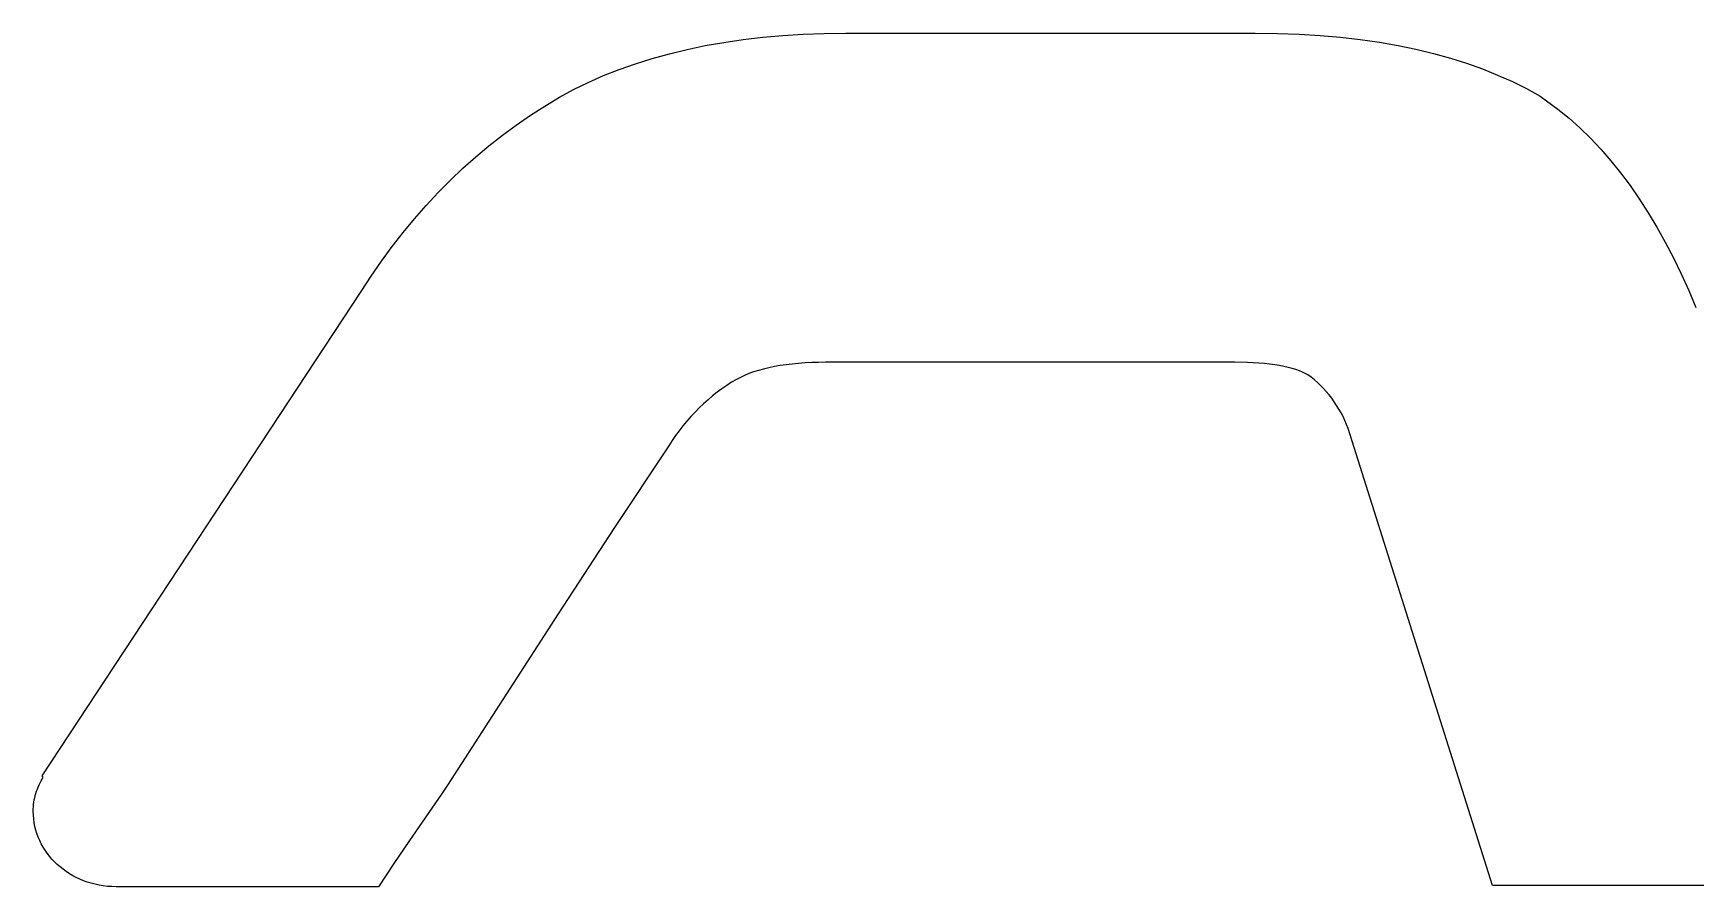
# Model space of a CAD drawing. Header units: millimetres. Extents: x 6 to 276, y -192 to -5.
# Drawn here: x 131.351 to 134.115, y -188.067 to -186.649 of the extents above; entities that cross this region are included whole.
import ezdxf

# ---------------------------------------------------------------- set-up
doc = ezdxf.new("R2010")
doc.units = ezdxf.units.MM
doc.layers.add('BLUETHIRTYONE', color=171, linetype='CONTINUOUS')
doc.layers.add('RED', color=14, linetype='CONTINUOUS')

msp = doc.modelspace()

# ---------------------------------------------------------------- linework, layer by layer
at = {"layer": 'BLUETHIRTYONE', "linetype": 'CONTINUOUS'}
for p, q in [((132.438, -186.6758), (132.4683, -186.6695)), ((132.4683, -186.6695), (132.4993, -186.6641)), ((132.4993, -186.6641), (132.5311, -186.6595)), ((132.5311, -186.6595), (132.5638, -186.6557)), ((132.5638, -186.6557), (132.5972, -186.6528)), ((132.5972, -186.6528), (132.6313, -186.6507)), ((132.6313, -186.6507), (132.6662, -186.6494)), ((132.6662, -186.6494), (132.7018, -186.649)), ((132.7018, -186.649), (133.3824, -186.649)), ((133.3824, -186.649), (133.4195, -186.6494)), ((133.4195, -186.6494), (133.4555, -186.6507)), ((133.4555, -186.6507), (133.4904, -186.6528)), ((133.4904, -186.6528), (133.5243, -186.6557)), ((133.5243, -186.6557), (133.5572, -186.6594)), ((133.5572, -186.6594), (133.5891, -186.664)), ((133.5891, -186.664), (133.62, -186.6694)), ((133.62, -186.6694), (133.6499, -186.6755)), ((132.3252, -186.709), (132.3521, -186.6995)), ((132.3521, -186.6995), (132.3799, -186.6908)), ((132.3799, -186.6908), (132.4086, -186.6829)), ((132.4086, -186.6829), (132.438, -186.6758)), ((133.6499, -186.6755), (133.6789, -186.6825)), ((133.6789, -186.6825), (133.707, -186.6903)), ((133.707, -186.6903), (133.7341, -186.6989)), ((133.7341, -186.6989), (133.7603, -186.7082)), ((132.2738, -186.7305), (132.2991, -186.7194)), ((132.2991, -186.7194), (132.3252, -186.709)), ((133.7603, -186.7082), (133.7856, -186.7184)), ((133.7856, -186.7184), (133.8101, -186.7293)), ((132.2014, -186.7699), (132.2258, -186.7553)), ((132.2258, -186.7553), (132.2494, -186.7425)), ((132.2494, -186.7425), (132.2738, -186.7305)), ((133.8101, -186.7293), (133.8336, -186.7409)), ((133.8336, -186.7409), (133.8564, -186.7534)), ((133.8564, -186.7534), (133.8668, -186.761)), ((132.1775, -186.7852), (132.2014, -186.7699)), ((133.8668, -186.761), (133.8858, -186.775)), ((133.8858, -186.775), (133.9043, -186.7901)), ((132.1311, -186.8182), (132.1541, -186.8014)), ((132.1541, -186.8014), (132.1775, -186.7852)), ((133.9043, -186.7901), (133.9223, -186.8063)), ((133.9223, -186.8063), (133.94, -186.8234)), ((132.0868, -186.8542), (132.1087, -186.8358)), ((132.1087, -186.8358), (132.1311, -186.8182)), ((133.94, -186.8234), (133.9571, -186.8416)), ((132.0654, -186.8733), (132.0868, -186.8542)), ((133.9571, -186.8416), (133.9738, -186.8608)), ((133.9738, -186.8608), (133.9901, -186.881)), ((132.0241, -186.9137), (132.0445, -186.8931)), ((132.0445, -186.8931), (132.0654, -186.8733)), ((133.9901, -186.881), (134.0059, -186.9021)), ((132.0042, -186.9349), (132.0241, -186.9137)), ((134.0059, -186.9021), (134.0212, -186.9242)), ((131.9849, -186.957), (132.0042, -186.9349)), ((134.0212, -186.9242), (134.0361, -186.9472)), ((134.0361, -186.9472), (134.0505, -186.9712)), ((131.966, -186.9797), (131.9849, -186.957)), ((134.0505, -186.9712), (134.0644, -186.9961)), ((131.9299, -187.0274), (131.9477, -187.0032)), ((131.9477, -187.0032), (131.966, -186.9797)), ((134.0644, -186.9961), (134.0778, -187.0219)), ((131.9127, -187.0523), (131.9299, -187.0274)), ((134.0778, -187.0219), (134.0908, -187.0485)), ((131.896, -187.0779), (131.9127, -187.0523)), ((134.0908, -187.0485), (134.1033, -187.0761)), ((131.3657, -187.8826), (131.896, -187.0779)), ((134.1033, -187.0761), (134.1152, -187.1045)), ((132.613, -187.1984), (132.6028, -187.1996)), ((132.6236, -187.1974), (132.613, -187.1984)), ((132.6344, -187.1966), (132.6236, -187.1974)), ((132.6455, -187.196), (132.6344, -187.1966)), ((132.6568, -187.1957), (132.6455, -187.196)), ((132.6684, -187.1956), (132.6568, -187.1957)), ((133.349, -187.1956), (132.6684, -187.1956)), ((133.3696, -187.1959), (133.349, -187.1956)), ((133.3794, -187.1964), (133.3696, -187.1959)), ((133.3888, -187.197), (133.3794, -187.1964)), ((133.3979, -187.1977), (133.3888, -187.197)), ((133.4066, -187.1987), (133.3979, -187.1977)), ((133.415, -187.1998), (133.4066, -187.1987)), ((132.5202, -187.224), (132.512, -187.2288)), ((132.5267, -187.2206), (132.5202, -187.224)), ((132.5336, -187.2174), (132.5267, -187.2206)), ((132.5409, -187.2144), (132.5336, -187.2174)), ((132.5487, -187.2116), (132.5409, -187.2144)), ((132.5568, -187.209), (132.5487, -187.2116)), ((132.5653, -187.2067), (132.5568, -187.209)), ((132.5741, -187.2046), (132.5653, -187.2067)), ((132.5834, -187.2027), (132.5741, -187.2046)), ((132.5929, -187.201), (132.5834, -187.2027)), ((132.6028, -187.1996), (132.5929, -187.201)), ((133.4229, -187.201), (133.415, -187.1998)), ((133.4304, -187.2024), (133.4229, -187.201)), ((133.4375, -187.204), (133.4304, -187.2024)), ((133.4441, -187.2057), (133.4375, -187.204)), ((133.4503, -187.2076), (133.4441, -187.2057)), ((133.456, -187.2096), (133.4503, -187.2076)), ((133.4612, -187.2117), (133.456, -187.2096)), ((133.4659, -187.214), (133.4612, -187.2117)), ((133.4701, -187.2165), (133.4659, -187.214)), ((133.4756, -187.2205), (133.4701, -187.2165)), ((133.4809, -187.2248), (133.4756, -187.2205)), ((133.4861, -187.2293), (133.4809, -187.2248)), ((132.4805, -187.2513), (132.473, -187.2577)), ((132.4882, -187.2452), (132.4805, -187.2513)), ((132.496, -187.2395), (132.4882, -187.2452)), ((132.504, -187.234), (132.496, -187.2395)), ((132.512, -187.2288), (132.504, -187.234)), ((133.4911, -187.2341), (133.4861, -187.2293)), ((133.496, -187.2391), (133.4911, -187.2341)), ((133.5008, -187.2443), (133.496, -187.2391)), ((133.5054, -187.2498), (133.5008, -187.2443)), ((133.5098, -187.2554), (133.5054, -187.2498)), ((132.4513, -187.2784), (132.4444, -187.2858)), ((132.4584, -187.2713), (132.4513, -187.2784)), ((132.4656, -187.2644), (132.4584, -187.2713)), ((132.473, -187.2577), (132.4656, -187.2644)), ((133.514, -187.2611), (133.5098, -187.2554)), ((133.518, -187.2671), (133.514, -187.2611)), ((133.5218, -187.2732), (133.518, -187.2671)), ((133.5253, -187.2794), (133.5218, -187.2732)), ((133.5286, -187.2858), (133.5253, -187.2794)), ((132.425, -187.3092), (132.4189, -187.3173)), ((132.4313, -187.3012), (132.425, -187.3092)), ((132.4377, -187.2934), (132.4313, -187.3012)), ((132.4444, -187.2858), (132.4377, -187.2934)), ((133.5317, -187.2923), (133.5286, -187.2858)), ((133.5344, -187.2989), (133.5317, -187.2923)), ((133.5369, -187.3057), (133.5344, -187.2989)), ((133.777, -188.0648), (133.5369, -187.3057)), ((132.4075, -187.3341), (132.4054, -187.3379)), ((132.4131, -187.3257), (132.4075, -187.3341)), ((132.4189, -187.3173), (132.4131, -187.3257)), ((132.4054, -187.3379), (132.3175, -187.4702)), ((132.3175, -187.4702), (132.2235, -187.6136)), ((132.2235, -187.6136), (132.04, -187.8978)), ((131.3641, -187.891), (131.3659, -187.8878)), ((131.3678, -187.8845), (131.3657, -187.8826)), ((131.3659, -187.8878), (131.3678, -187.8845)), ((131.3536, -187.9188), (131.3545, -187.9152)), ((131.3545, -187.9152), (131.3555, -187.9116)), ((131.3555, -187.9116), (131.3567, -187.908)), ((131.3567, -187.908), (131.3579, -187.9045)), ((131.3579, -187.9045), (131.3593, -187.9011)), ((131.3593, -187.9011), (131.3608, -187.8977)), ((131.3608, -187.8977), (131.3624, -187.8943)), ((131.3624, -187.8943), (131.3641, -187.891)), ((132.0296, -187.913), (131.9766, -187.9899)), ((132.04, -187.8978), (132.0296, -187.913)), ((131.3511, -187.9415), (131.3512, -187.9376)), ((131.3513, -187.9478), (131.3511, -187.9415)), ((131.3512, -187.9376), (131.3514, -187.9337)), ((131.3514, -187.9337), (131.3517, -187.9299)), ((131.3517, -187.9299), (131.3522, -187.9262)), ((131.3522, -187.9262), (131.3529, -187.9224)), ((131.3529, -187.9224), (131.3536, -187.9188)), ((131.3518, -187.9541), (131.3513, -187.9478)), ((131.3526, -187.9603), (131.3518, -187.9541)), ((131.3538, -187.9665), (131.3526, -187.9603)), ((131.3554, -187.9725), (131.3538, -187.9665)), ((131.3572, -187.9784), (131.3554, -187.9725)), ((131.3593, -187.9842), (131.3572, -187.9784)), ((131.3618, -187.9899), (131.3593, -187.9842)), ((131.3645, -187.9954), (131.3618, -187.9899)), ((131.3675, -188.0008), (131.3645, -187.9954)), ((131.9766, -187.9899), (131.9506, -188.0283)), ((131.3708, -188.006), (131.3675, -188.0008)), ((131.3743, -188.0111), (131.3708, -188.006)), ((131.3781, -188.016), (131.3743, -188.0111)), ((131.3822, -188.0208), (131.3781, -188.016)), ((131.3865, -188.0254), (131.3822, -188.0208)), ((131.391, -188.0297), (131.3865, -188.0254)), ((131.3958, -188.0339), (131.391, -188.0297)), ((131.4008, -188.0378), (131.3958, -188.0339)), ((131.4059, -188.0416), (131.4008, -188.0378)), ((131.4113, -188.0451), (131.4059, -188.0416)), ((131.4169, -188.0484), (131.4113, -188.0451)), ((131.4227, -188.0514), (131.4169, -188.0484)), ((131.4286, -188.0542), (131.4227, -188.0514)), ((131.4348, -188.0568), (131.4286, -188.0542)), ((131.9506, -188.0283), (131.9252, -188.0667)), ((131.441, -188.059), (131.4348, -188.0568)), ((131.4475, -188.061), (131.441, -188.059)), ((131.4541, -188.0627), (131.4475, -188.061)), ((131.4608, -188.0641), (131.4541, -188.0627)), ((131.4676, -188.0653), (131.4608, -188.0641)), ((131.4746, -188.0661), (131.4676, -188.0653)), ((131.4817, -188.0666), (131.4746, -188.0661)), ((131.4889, -188.0667), (131.4817, -188.0666)), ((131.493, -188.0667), (131.4889, -188.0667)), ((131.9252, -188.0667), (131.493, -188.0667)), ((134.2175, -188.0648), (133.777, -188.0648))]:
    msp.add_line(p, q, dxfattribs=at)
at = {"layer": 'RED', "linetype": 'CONTINUOUS'}
for p, q in [((132.438, -186.6758), (132.4683, -186.6695)), ((132.4683, -186.6695), (132.4993, -186.6641)), ((132.4993, -186.6641), (132.5311, -186.6595)), ((132.5311, -186.6595), (132.5638, -186.6557)), ((132.5638, -186.6557), (132.5972, -186.6528)), ((132.5972, -186.6528), (132.6313, -186.6507)), ((132.6313, -186.6507), (132.6662, -186.6494)), ((132.6662, -186.6494), (132.7018, -186.649)), ((132.7018, -186.649), (133.3824, -186.649)), ((133.3824, -186.649), (133.4195, -186.6494)), ((133.4195, -186.6494), (133.4555, -186.6507)), ((133.4555, -186.6507), (133.4904, -186.6528)), ((133.4904, -186.6528), (133.5243, -186.6557)), ((133.5243, -186.6557), (133.5572, -186.6594)), ((133.5572, -186.6594), (133.5891, -186.664)), ((133.5891, -186.664), (133.62, -186.6694)), ((133.62, -186.6694), (133.6499, -186.6755)), ((132.3252, -186.709), (132.3521, -186.6995)), ((132.3521, -186.6995), (132.3799, -186.6908)), ((132.3799, -186.6908), (132.4086, -186.6829)), ((132.4086, -186.6829), (132.438, -186.6758)), ((133.6499, -186.6755), (133.6789, -186.6825)), ((133.6789, -186.6825), (133.707, -186.6903)), ((133.707, -186.6903), (133.7341, -186.6989)), ((133.7341, -186.6989), (133.7603, -186.7082)), ((132.2738, -186.7305), (132.2991, -186.7194)), ((132.2991, -186.7194), (132.3252, -186.709)), ((133.7603, -186.7082), (133.7856, -186.7184)), ((133.7856, -186.7184), (133.8101, -186.7293)), ((132.2014, -186.7699), (132.2258, -186.7553)), ((132.2258, -186.7553), (132.2494, -186.7425)), ((132.2494, -186.7425), (132.2738, -186.7305)), ((133.8101, -186.7293), (133.8336, -186.7409)), ((133.8336, -186.7409), (133.8564, -186.7534)), ((133.8564, -186.7534), (133.8668, -186.761)), ((132.1775, -186.7852), (132.2014, -186.7699)), ((133.8668, -186.761), (133.8858, -186.775)), ((133.8858, -186.775), (133.9043, -186.7901)), ((132.1311, -186.8182), (132.1541, -186.8014)), ((132.1541, -186.8014), (132.1775, -186.7852)), ((133.9043, -186.7901), (133.9223, -186.8063)), ((133.9223, -186.8063), (133.94, -186.8234)), ((132.0868, -186.8542), (132.1087, -186.8358)), ((132.1087, -186.8358), (132.1311, -186.8182)), ((133.94, -186.8234), (133.9571, -186.8416)), ((132.0654, -186.8733), (132.0868, -186.8542)), ((133.9571, -186.8416), (133.9738, -186.8608)), ((133.9738, -186.8608), (133.9901, -186.881)), ((132.0241, -186.9137), (132.0445, -186.8931)), ((132.0445, -186.8931), (132.0654, -186.8733)), ((133.9901, -186.881), (134.0059, -186.9021)), ((132.0042, -186.9349), (132.0241, -186.9137)), ((134.0059, -186.9021), (134.0212, -186.9242)), ((131.9849, -186.957), (132.0042, -186.9349)), ((134.0212, -186.9242), (134.0361, -186.9472)), ((134.0361, -186.9472), (134.0505, -186.9712)), ((131.966, -186.9797), (131.9849, -186.957)), ((134.0505, -186.9712), (134.0644, -186.9961)), ((131.9299, -187.0274), (131.9477, -187.0032)), ((131.9477, -187.0032), (131.966, -186.9797)), ((134.0644, -186.9961), (134.0778, -187.0219)), ((131.9127, -187.0523), (131.9299, -187.0274)), ((134.0778, -187.0219), (134.0908, -187.0485)), ((131.896, -187.0779), (131.9127, -187.0523)), ((134.0908, -187.0485), (134.1033, -187.0761)), ((131.3657, -187.8826), (131.896, -187.0779)), ((134.1033, -187.0761), (134.1152, -187.1045)), ((132.613, -187.1984), (132.6028, -187.1996)), ((132.6236, -187.1974), (132.613, -187.1984)), ((132.6344, -187.1966), (132.6236, -187.1974)), ((132.6455, -187.196), (132.6344, -187.1966)), ((132.6568, -187.1957), (132.6455, -187.196)), ((132.6684, -187.1956), (132.6568, -187.1957)), ((133.349, -187.1956), (132.6684, -187.1956)), ((133.3696, -187.1959), (133.349, -187.1956)), ((133.3794, -187.1964), (133.3696, -187.1959)), ((133.3888, -187.197), (133.3794, -187.1964)), ((133.3979, -187.1977), (133.3888, -187.197)), ((133.4066, -187.1987), (133.3979, -187.1977)), ((133.415, -187.1998), (133.4066, -187.1987)), ((132.5202, -187.224), (132.512, -187.2288)), ((132.5267, -187.2206), (132.5202, -187.224)), ((132.5336, -187.2174), (132.5267, -187.2206)), ((132.5409, -187.2144), (132.5336, -187.2174)), ((132.5487, -187.2116), (132.5409, -187.2144)), ((132.5568, -187.209), (132.5487, -187.2116)), ((132.5653, -187.2067), (132.5568, -187.209)), ((132.5741, -187.2046), (132.5653, -187.2067)), ((132.5834, -187.2027), (132.5741, -187.2046)), ((132.5929, -187.201), (132.5834, -187.2027)), ((132.6028, -187.1996), (132.5929, -187.201)), ((133.4229, -187.201), (133.415, -187.1998)), ((133.4304, -187.2024), (133.4229, -187.201)), ((133.4375, -187.204), (133.4304, -187.2024)), ((133.4441, -187.2057), (133.4375, -187.204)), ((133.4503, -187.2076), (133.4441, -187.2057)), ((133.456, -187.2096), (133.4503, -187.2076)), ((133.4612, -187.2117), (133.456, -187.2096)), ((133.4659, -187.214), (133.4612, -187.2117)), ((133.4701, -187.2165), (133.4659, -187.214)), ((133.4756, -187.2205), (133.4701, -187.2165)), ((133.4809, -187.2248), (133.4756, -187.2205)), ((133.4861, -187.2293), (133.4809, -187.2248)), ((132.4805, -187.2513), (132.473, -187.2577)), ((132.4882, -187.2452), (132.4805, -187.2513)), ((132.496, -187.2395), (132.4882, -187.2452)), ((132.504, -187.234), (132.496, -187.2395)), ((132.512, -187.2288), (132.504, -187.234)), ((133.4911, -187.2341), (133.4861, -187.2293)), ((133.496, -187.2391), (133.4911, -187.2341)), ((133.5008, -187.2443), (133.496, -187.2391)), ((133.5054, -187.2498), (133.5008, -187.2443)), ((133.5098, -187.2554), (133.5054, -187.2498)), ((132.4513, -187.2784), (132.4444, -187.2858)), ((132.4584, -187.2713), (132.4513, -187.2784)), ((132.4656, -187.2644), (132.4584, -187.2713)), ((132.473, -187.2577), (132.4656, -187.2644)), ((133.514, -187.2611), (133.5098, -187.2554)), ((133.518, -187.2671), (133.514, -187.2611)), ((133.5218, -187.2732), (133.518, -187.2671)), ((133.5253, -187.2794), (133.5218, -187.2732)), ((133.5286, -187.2858), (133.5253, -187.2794)), ((132.425, -187.3092), (132.4189, -187.3173)), ((132.4313, -187.3012), (132.425, -187.3092)), ((132.4377, -187.2934), (132.4313, -187.3012)), ((132.4444, -187.2858), (132.4377, -187.2934)), ((133.5317, -187.2923), (133.5286, -187.2858)), ((133.5344, -187.2989), (133.5317, -187.2923)), ((133.5369, -187.3057), (133.5344, -187.2989)), ((133.777, -188.0648), (133.5369, -187.3057)), ((132.4075, -187.3341), (132.4054, -187.3379)), ((132.4131, -187.3257), (132.4075, -187.3341)), ((132.4189, -187.3173), (132.4131, -187.3257)), ((132.4054, -187.3379), (132.3175, -187.4702)), ((132.3175, -187.4702), (132.2235, -187.6136)), ((132.2235, -187.6136), (132.04, -187.8978)), ((131.3641, -187.891), (131.3659, -187.8878)), ((131.3678, -187.8845), (131.3657, -187.8826)), ((131.3659, -187.8878), (131.3678, -187.8845)), ((131.3536, -187.9188), (131.3545, -187.9152)), ((131.3545, -187.9152), (131.3555, -187.9116)), ((131.3555, -187.9116), (131.3567, -187.908)), ((131.3567, -187.908), (131.3579, -187.9045)), ((131.3579, -187.9045), (131.3593, -187.9011)), ((131.3593, -187.9011), (131.3608, -187.8977)), ((131.3608, -187.8977), (131.3624, -187.8943)), ((131.3624, -187.8943), (131.3641, -187.891)), ((132.0296, -187.913), (131.9766, -187.9899)), ((132.04, -187.8978), (132.0296, -187.913)), ((131.3511, -187.9415), (131.3512, -187.9376)), ((131.3513, -187.9478), (131.3511, -187.9415)), ((131.3512, -187.9376), (131.3514, -187.9337)), ((131.3514, -187.9337), (131.3517, -187.9299)), ((131.3517, -187.9299), (131.3522, -187.9262)), ((131.3522, -187.9262), (131.3529, -187.9224)), ((131.3529, -187.9224), (131.3536, -187.9188)), ((131.3518, -187.9541), (131.3513, -187.9478)), ((131.3526, -187.9603), (131.3518, -187.9541)), ((131.3538, -187.9665), (131.3526, -187.9603)), ((131.3554, -187.9725), (131.3538, -187.9665)), ((131.3572, -187.9784), (131.3554, -187.9725)), ((131.3593, -187.9842), (131.3572, -187.9784)), ((131.3618, -187.9899), (131.3593, -187.9842)), ((131.3645, -187.9954), (131.3618, -187.9899)), ((131.3675, -188.0008), (131.3645, -187.9954)), ((131.9766, -187.9899), (131.9506, -188.0283)), ((131.3708, -188.006), (131.3675, -188.0008)), ((131.3743, -188.0111), (131.3708, -188.006)), ((131.3781, -188.016), (131.3743, -188.0111)), ((131.3822, -188.0208), (131.3781, -188.016)), ((131.3865, -188.0254), (131.3822, -188.0208)), ((131.391, -188.0297), (131.3865, -188.0254)), ((131.3958, -188.0339), (131.391, -188.0297)), ((131.4008, -188.0378), (131.3958, -188.0339)), ((131.4059, -188.0416), (131.4008, -188.0378)), ((131.4113, -188.0451), (131.4059, -188.0416)), ((131.4169, -188.0484), (131.4113, -188.0451)), ((131.4227, -188.0514), (131.4169, -188.0484)), ((131.4286, -188.0542), (131.4227, -188.0514)), ((131.4348, -188.0568), (131.4286, -188.0542)), ((131.9506, -188.0283), (131.9252, -188.0667)), ((131.441, -188.059), (131.4348, -188.0568)), ((131.4475, -188.061), (131.441, -188.059)), ((131.4541, -188.0627), (131.4475, -188.061)), ((131.4608, -188.0641), (131.4541, -188.0627)), ((131.4676, -188.0653), (131.4608, -188.0641)), ((131.4746, -188.0661), (131.4676, -188.0653)), ((131.4817, -188.0666), (131.4746, -188.0661)), ((131.4889, -188.0667), (131.4817, -188.0666)), ((131.493, -188.0667), (131.4889, -188.0667)), ((131.9252, -188.0667), (131.493, -188.0667)), ((134.2175, -188.0648), (133.777, -188.0648))]:
    msp.add_line(p, q, dxfattribs=at)

doc.saveas('drawing.dxf')
